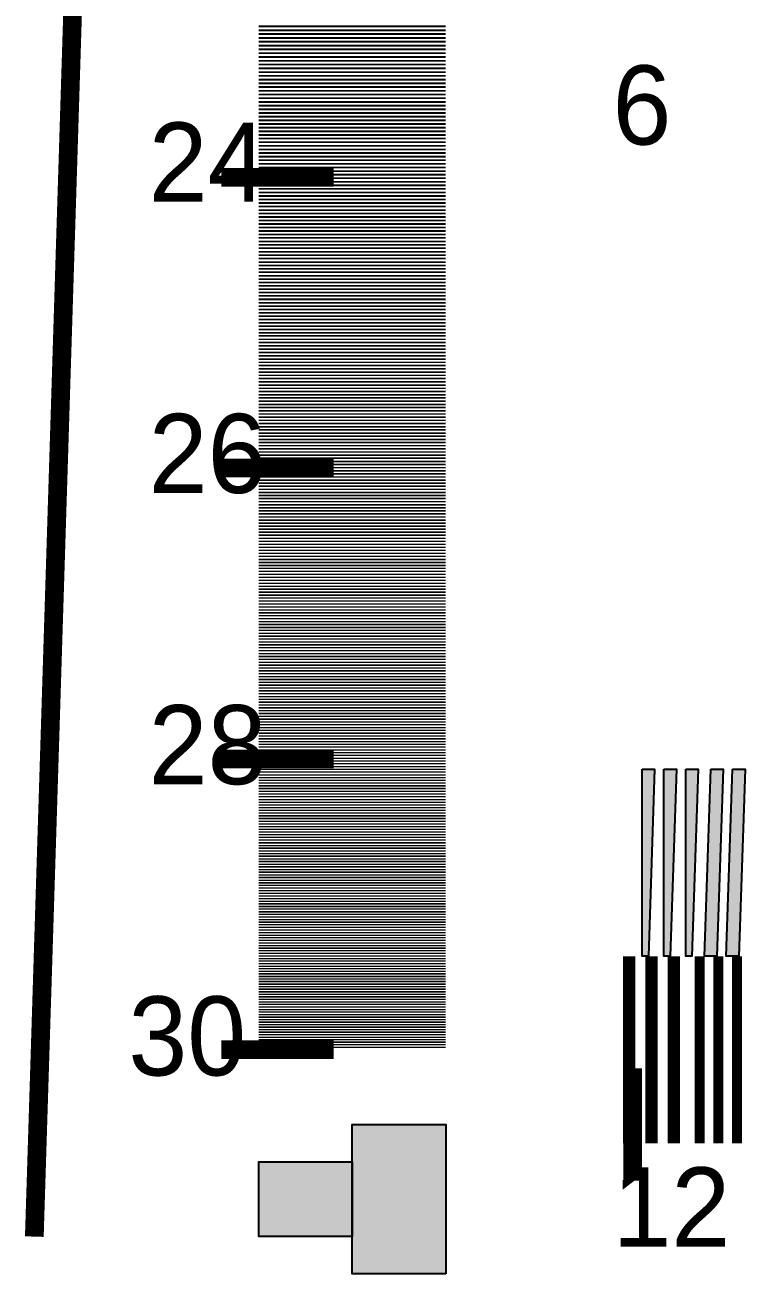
# Model space of a CAD drawing. Header units: millimetres. Extents: x 0 to 791, y 0 to 492.
# Drawn here: x 190.6 to 267.6, y 88.1 to 221.8 of the extents above; entities that cross this region are included whole.
import ezdxf

# ---------------------------------------------------------------- set-up
doc = ezdxf.new("R2010")
doc.units = ezdxf.units.MM
for name, color, linetype in [('FRAME', 7, 'Continuous'), ('LABELS', 7, 'Continuous'), ('PERIPHERY', 7, 'Continuous')]:
    doc.layers.add(name, color=color, linetype=linetype)

msp = doc.modelspace()

# ---------------------------------------------------------------- hatches: boundary and pattern name
at = {"layer": 'FRAME', "true_color": 0x000000}
h = msp.add_hatch(color=7, dxfattribs=at)
h.dxf.hatch_style = 1
h.paths.add_polyline_path([(235.56, 88.13), (225.56, 88.13), (225.56, 104.13), (235.56, 104.13), (235.56, 88.13)])
h = msp.add_hatch(color=7, dxfattribs=at)
h.dxf.hatch_style = 1
h.paths.add_polyline_path([(225.56, 92.13), (215.56, 92.13), (215.56, 100.13), (225.56, 100.13), (225.56, 92.13)])
at = {"layer": 'PERIPHERY', "true_color": 0x000000}
h = msp.add_hatch(color=7, dxfattribs=at)
h.dxf.hatch_style = 1
h.paths.add_polyline_path([(256.56, 142.13), (257.89, 142.13), (257.23, 122.12), (256.56, 122.12), (256.56, 142.13)])
h = msp.add_hatch(color=7, dxfattribs=at)
h.dxf.hatch_style = 1
h.paths.add_polyline_path([(258.89, 142.13), (260.23, 142.13), (259.56, 122.12), (258.89, 122.12), (258.89, 142.13)])
h = msp.add_hatch(color=7, dxfattribs=at)
h.dxf.hatch_style = 1
h.paths.add_polyline_path([(261.23, 142.13), (262.56, 142.13), (261.89, 122.12), (261.23, 122.12), (261.23, 142.13)])
h = msp.add_hatch(color=7, dxfattribs=at)
h.dxf.hatch_style = 1
h.paths.add_polyline_path([(263.89, 142.13), (265.23, 142.13), (264.56, 122.12), (263.23, 122.12), (263.89, 142.13)])
h = msp.add_hatch(color=7, dxfattribs=at)
h.dxf.hatch_style = 1
h.paths.add_polyline_path([(266.23, 142.13), (267.56, 142.13), (266.89, 122.12), (265.56, 122.12), (266.23, 142.13)])

# ---------------------------------------------------------------- linework, layer by layer
at = {"layer": 'FRAME', "color": 250}
for points in [[(235.56, 88.13), (225.56, 88.13), (225.56, 104.13), (235.56, 104.13), (235.56, 88.13)], [(225.56, 92.13), (215.56, 92.13), (215.56, 100.13), (225.56, 100.13), (225.56, 92.13)]]:
    msp.add_lwpolyline(points, close=True, dxfattribs=at)
at = {"layer": 'FRAME', "color": 250, "true_color": 0x000000}
for points in [[(235.56, 88.13), (235.56, 104.13), (225.56, 104.13)], [(225.56, 104.13), (225.56, 88.13), (235.56, 88.13)], [(225.56, 92.13), (225.56, 100.13), (215.56, 100.13)], [(215.56, 100.13), (215.56, 92.13), (225.56, 92.13)]]:
    msp.add_solid(points, dxfattribs=at)
at = {"layer": 'PERIPHERY', "color": 250, "lineweight": 35}
for points, const_width in [([(201.56, 412.12), (191.56, 92.13)], 2), ([(235.56, 221.61), (215.56, 221.61)], 0.206), ([(235.56, 221.2), (215.56, 221.2)], 0.206), ([(235.56, 220.79), (215.56, 220.79)], 0.205), ([(235.56, 220.38), (215.56, 220.38)], 0.205), ([(235.56, 219.97), (215.56, 219.97)], 0.205), ([(235.56, 219.56), (215.56, 219.56)], 0.204), ([(235.56, 219.15), (215.56, 219.15)], 0.204), ([(235.56, 218.75), (215.56, 218.75)], 0.204), ([(235.56, 218.34), (215.56, 218.34)], 0.202), ([(235.56, 217.93), (215.56, 217.93)], 0.202), ([(235.56, 217.53), (215.56, 217.53)], 0.202), ([(235.56, 217.13), (215.56, 217.13)], 0.201), ([(235.56, 216.72), (215.56, 216.72)], 0.201), ([(235.56, 216.32), (215.56, 216.32)], 0.201), ([(235.56, 215.92), (215.56, 215.92)], 0.2), ([(235.56, 215.52), (215.56, 215.52)], 0.2), ([(235.56, 215.12), (215.56, 215.12)], 0.2), ([(235.56, 214.72), (215.56, 214.72)], 0.199), ([(235.56, 214.32), (215.56, 214.32)], 0.199), ([(235.56, 213.93), (215.56, 213.93)], 0.199), ([(235.56, 213.53), (215.56, 213.53)], 0.198), ([(235.56, 213.13), (215.56, 213.13)], 0.198), ([(235.56, 212.74), (215.56, 212.74)], 0.198), ([(235.56, 212.34), (215.56, 212.34)], 0.197), ([(235.56, 211.95), (215.56, 211.95)], 0.197), ([(235.56, 211.56), (215.56, 211.56)], 0.197), ([(235.56, 211.17), (215.56, 211.17)], 0.196), ([(235.56, 210.78), (215.56, 210.78)], 0.196), ([(235.56, 210.39), (215.56, 210.39)], 0.196), ([(235.56, 209.99), (215.56, 209.99)], 0.194), ([(235.56, 209.61), (215.56, 209.61)], 0.194), ([(235.56, 209.22), (215.56, 209.22)], 0.194), ([(235.56, 208.83), (215.56, 208.83)], 0.193), ([(235.56, 208.44), (215.56, 208.44)], 0.193), ([(235.56, 208.06), (215.56, 208.06)], 0.193), ([(235.56, 207.67), (215.56, 207.67)], 0.192), ([(235.56, 207.29), (215.56, 207.29)], 0.192), ([(223.56, 205.46), (211.56, 205.46)], 2), ([(235.56, 206.9), (215.56, 206.9)], 0.192), ([(235.56, 206.52), (215.56, 206.52)], 0.191), ([(235.56, 206.13), (215.56, 206.13)], 0.191), ([(235.56, 205.75), (215.56, 205.75)], 0.191), ([(235.56, 205.37), (215.56, 205.37)], 0.19), ([(235.56, 204.99), (215.56, 204.99)], 0.19), ([(235.56, 204.61), (215.56, 204.61)], 0.19), ([(235.56, 204.23), (215.56, 204.23)], 0.189), ([(235.56, 203.85), (215.56, 203.85)], 0.189), ([(235.56, 203.47), (215.56, 203.47)], 0.189), ([(235.56, 203.09), (215.56, 203.09)], 0.188), ([(235.56, 202.72), (215.56, 202.72)], 0.188), ([(235.56, 202.34), (215.56, 202.34)], 0.188), ([(235.56, 201.96), (215.56, 201.96)], 0.187), ([(235.56, 201.59), (215.56, 201.59)], 0.187), ([(235.56, 201.22), (215.56, 201.22)], 0.187), ([(235.56, 200.84), (215.56, 200.84)], 0.186), ([(235.56, 200.47), (215.56, 200.47)], 0.186), ([(235.56, 200.1), (215.56, 200.1)], 0.186), ([(235.56, 199.72), (215.56, 199.72)], 0.186), ([(235.56, 199.35), (215.56, 199.35)], 0.186), ([(235.56, 198.98), (215.56, 198.98)], 0.186), ([(235.56, 198.61), (215.56, 198.61)], 0.185), ([(235.56, 198.24), (215.56, 198.24)], 0.185), ([(235.56, 197.87), (215.56, 197.87)], 0.185), ([(235.56, 197.5), (215.56, 197.5)], 0.184), ([(235.56, 197.14), (215.56, 197.14)], 0.184), ([(235.56, 196.77), (215.56, 196.77)], 0.184), ([(235.56, 196.4), (215.56, 196.4)], 0.183), ([(235.56, 196.04), (215.56, 196.04)], 0.183), ([(235.56, 195.67), (215.56, 195.67)], 0.183), ([(235.56, 195.31), (215.56, 195.31)], 0.182), ([(235.56, 194.94), (215.56, 194.94)], 0.182), ([(235.56, 194.58), (215.56, 194.58)], 0.182), ([(235.56, 194.22), (215.56, 194.22)], 0.181), ([(235.56, 193.85), (215.56, 193.85)], 0.181), ([(235.56, 193.49), (215.56, 193.49)], 0.181), ([(235.56, 193.13), (215.56, 193.13)], 0.18), ([(235.56, 192.77), (215.56, 192.77)], 0.18), ([(235.56, 192.41), (215.56, 192.41)], 0.18), ([(235.56, 192.05), (215.56, 192.05)], 0.179), ([(235.56, 191.69), (215.56, 191.69)], 0.179), ([(235.56, 191.33), (215.56, 191.33)], 0.179), ([(235.56, 190.97), (215.56, 190.97)], 0.179), ([(235.56, 190.62), (215.56, 190.62)], 0.179), ([(235.56, 190.26), (215.56, 190.26)], 0.179), ([(235.56, 189.9), (215.56, 189.9)], 0.178), ([(235.56, 189.55), (215.56, 189.55)], 0.178), ([(235.56, 189.19), (215.56, 189.19)], 0.178), ([(235.56, 188.84), (215.56, 188.84)], 0.177), ([(235.56, 188.49), (215.56, 188.49)], 0.177), ([(235.56, 188.13), (215.56, 188.13)], 0.177), ([(235.56, 187.78), (215.56, 187.78)], 0.176), ([(235.56, 187.43), (215.56, 187.43)], 0.176), ([(235.56, 187.08), (215.56, 187.08)], 0.176), ([(235.56, 186.72), (215.56, 186.72)], 0.175), ([(235.56, 186.37), (215.56, 186.37)], 0.175), ([(235.56, 186.02), (215.56, 186.02)], 0.175), ([(235.56, 185.67), (215.56, 185.67)], 0.175), ([(235.56, 185.32), (215.56, 185.32)], 0.175), ([(235.56, 184.98), (215.56, 184.98)], 0.175), ([(235.56, 184.63), (215.56, 184.63)], 0.174), ([(235.56, 184.28), (215.56, 184.28)], 0.174), ([(235.56, 183.93), (215.56, 183.93)], 0.174), ([(235.56, 183.58), (215.56, 183.58)], 0.173), ([(235.56, 183.24), (215.56, 183.24)], 0.173), ([(235.56, 182.89), (215.56, 182.89)], 0.173), ([(235.56, 182.55), (215.56, 182.55)], 0.172), ([(235.56, 182.2), (215.56, 182.2)], 0.172), ([(235.56, 181.86), (215.56, 181.86)], 0.172), ([(235.56, 181.51), (215.56, 181.51)], 0.172), ([(235.56, 181.17), (215.56, 181.17)], 0.172), ([(235.56, 180.83), (215.56, 180.83)], 0.172), ([(235.56, 180.48), (215.56, 180.48)], 0.171), ([(235.56, 180.14), (215.56, 180.14)], 0.171), ([(235.56, 179.8), (215.56, 179.8)], 0.171), ([(235.56, 179.46), (215.56, 179.46)], 0.17), ([(235.56, 179.12), (215.56, 179.12)], 0.17), ([(235.56, 178.78), (215.56, 178.78)], 0.17), ([(235.56, 178.44), (215.56, 178.44)], 0.169), ([(235.56, 178.1), (215.56, 178.1)], 0.169), ([(235.56, 177.76), (215.56, 177.76)], 0.169), ([(235.56, 177.42), (215.56, 177.42)], 0.169), ([(235.56, 177.09), (215.56, 177.09)], 0.169), ([(235.56, 176.75), (215.56, 176.75)], 0.169), ([(235.56, 176.41), (215.56, 176.41)], 0.168), ([(223.56, 174.35), (211.56, 174.35)], 2), ([(235.56, 176.08), (215.56, 176.08)], 0.168), ([(235.56, 175.74), (215.56, 175.74)], 0.168), ([(235.56, 175.41), (215.56, 175.41)], 0.167), ([(235.56, 175.07), (215.56, 175.07)], 0.167), ([(235.56, 174.74), (215.56, 174.74)], 0.167), ([(235.56, 174.4), (215.56, 174.4)], 0.167), ([(235.56, 174.07), (215.56, 174.07)], 0.167), ([(235.56, 173.74), (215.56, 173.74)], 0.167), ([(235.56, 173.4), (215.56, 173.4)], 0.166), ([(235.56, 173.07), (215.56, 173.07)], 0.166), ([(235.56, 172.74), (215.56, 172.74)], 0.166), ([(235.56, 172.41), (215.56, 172.41)], 0.165), ([(235.56, 172.08), (215.56, 172.08)], 0.165), ([(235.56, 171.75), (215.56, 171.75)], 0.165), ([(235.56, 171.42), (215.56, 171.42)], 0.165), ([(235.56, 171.09), (215.56, 171.09)], 0.165), ([(235.56, 170.76), (215.56, 170.76)], 0.165), ([(235.56, 170.43), (215.56, 170.43)], 0.164), ([(235.56, 170.1), (215.56, 170.1)], 0.164), ([(235.56, 169.78), (215.56, 169.78)], 0.164), ([(235.56, 169.45), (215.56, 169.45)], 0.163), ([(235.56, 169.12), (215.56, 169.12)], 0.163), ([(235.56, 168.79), (215.56, 168.79)], 0.163), ([(235.56, 168.47), (215.56, 168.47)], 0.163), ([(235.56, 168.14), (215.56, 168.14)], 0.163), ([(235.56, 167.82), (215.56, 167.82)], 0.163), ([(235.56, 167.49), (215.56, 167.49)], 0.162), ([(235.56, 167.17), (215.56, 167.17)], 0.162), ([(235.56, 166.84), (215.56, 166.84)], 0.162), ([(235.56, 166.52), (215.56, 166.52)], 0.162), ([(235.56, 166.2), (215.56, 166.2)], 0.162), ([(235.56, 165.87), (215.56, 165.87)], 0.162), ([(235.56, 165.55), (215.56, 165.55)], 0.161), ([(235.56, 165.23), (215.56, 165.23)], 0.161), ([(235.56, 164.91), (215.56, 164.91)], 0.161), ([(235.56, 164.58), (215.56, 164.58)], 0.16), ([(235.56, 164.26), (215.56, 164.26)], 0.16), ([(235.56, 163.94), (215.56, 163.94)], 0.16), ([(235.56, 163.62), (215.56, 163.62)], 0.16), ([(235.56, 163.31), (215.56, 163.31)], 0.16), ([(235.56, 162.99), (215.56, 162.99)], 0.16), ([(235.56, 162.66), (215.56, 162.66)], 0.159), ([(235.56, 162.35), (215.56, 162.35)], 0.159), ([(235.56, 162.03), (215.56, 162.03)], 0.159), ([(235.56, 161.71), (215.56, 161.71)], 0.159), ([(235.56, 161.4), (215.56, 161.4)], 0.159), ([(235.56, 161.08), (215.56, 161.08)], 0.159), ([(235.56, 160.76), (215.56, 160.76)], 0.158), ([(235.56, 160.45), (215.56, 160.45)], 0.158), ([(235.56, 160.13), (215.56, 160.13)], 0.158), ([(235.56, 159.81), (215.56, 159.81)], 0.157), ([(235.56, 159.5), (215.56, 159.5)], 0.157), ([(235.56, 159.18), (215.56, 159.18)], 0.157), ([(235.56, 158.87), (215.56, 158.87)], 0.157), ([(235.56, 158.56), (215.56, 158.56)], 0.157), ([(235.56, 158.24), (215.56, 158.24)], 0.157), ([(235.56, 157.93), (215.56, 157.93)], 0.156), ([(235.56, 157.62), (215.56, 157.62)], 0.156), ([(235.56, 157.3), (215.56, 157.3)], 0.156), ([(235.56, 156.99), (215.56, 156.99)], 0.156), ([(235.56, 156.68), (215.56, 156.68)], 0.156), ([(235.56, 156.37), (215.56, 156.37)], 0.156), ([(235.56, 156.06), (215.56, 156.06)], 0.155), ([(235.56, 155.75), (215.56, 155.75)], 0.155), ([(235.56, 155.44), (215.56, 155.44)], 0.155), ([(235.56, 155.13), (215.56, 155.13)], 0.155), ([(235.56, 154.82), (215.56, 154.82)], 0.155), ([(235.56, 154.51), (215.56, 154.51)], 0.155), ([(235.56, 154.2), (215.56, 154.2)], 0.154), ([(235.56, 153.89), (215.56, 153.89)], 0.154), ([(235.56, 153.58), (215.56, 153.58)], 0.154), ([(235.56, 153.27), (215.56, 153.27)], 0.154), ([(235.56, 152.97), (215.56, 152.97)], 0.154), ([(235.56, 152.66), (215.56, 152.66)], 0.154), ([(235.56, 152.35), (215.56, 152.35)], 0.153), ([(235.56, 152.05), (215.56, 152.05)], 0.153), ([(235.56, 151.74), (215.56, 151.74)], 0.153), ([(235.56, 151.44), (215.56, 151.44)], 0.153), ([(235.56, 151.13), (215.56, 151.13)], 0.153), ([(235.56, 150.83), (215.56, 150.83)], 0.153), ([(235.56, 150.52), (215.56, 150.52)], 0.152), ([(235.56, 150.22), (215.56, 150.22)], 0.152), ([(235.56, 149.91), (215.56, 149.91)], 0.152), ([(235.56, 149.61), (215.56, 149.61)], 0.152), ([(235.56, 149.31), (215.56, 149.31)], 0.152), ([(235.56, 149), (215.56, 149)], 0.152), ([(235.56, 148.7), (215.56, 148.7)], 0.151), ([(235.56, 148.4), (215.56, 148.4)], 0.151), ([(235.56, 148.1), (215.56, 148.1)], 0.151), ([(235.56, 147.79), (215.56, 147.79)], 0.151), ([(235.56, 147.49), (215.56, 147.49)], 0.151), ([(235.56, 147.19), (215.56, 147.19)], 0.151), ([(235.56, 146.89), (215.56, 146.89)], 0.15), ([(235.56, 146.59), (215.56, 146.59)], 0.15), ([(235.56, 146.29), (215.56, 146.29)], 0.15), ([(235.56, 145.99), (215.56, 145.99)], 0.15), ([(235.56, 145.69), (215.56, 145.69)], 0.15), ([(235.56, 145.39), (215.56, 145.39)], 0.15), ([(235.56, 145.09), (215.56, 145.09)], 0.15), ([(235.56, 144.8), (215.56, 144.8)], 0.15), ([(235.56, 144.5), (215.56, 144.5)], 0.15), ([(223.56, 143.24), (211.56, 143.24)], 2), ([(235.56, 144.2), (215.56, 144.2)], 0.15), ([(235.56, 143.9), (215.56, 143.9)], 0.15), ([(235.56, 143.61), (215.56, 143.61)], 0.15), ([(235.56, 143.31), (215.56, 143.31)], 0.15), ([(235.56, 143.01), (215.56, 143.01)], 0.15), ([(235.56, 142.72), (215.56, 142.72)], 0.15), ([(235.56, 142.42), (215.56, 142.42)], 0.15), ([(235.56, 142.13), (215.56, 142.13)], 0.15), ([(235.56, 141.83), (215.56, 141.83)], 0.15), ([(235.56, 141.53), (215.56, 141.53)], 0.15), ([(235.56, 141.24), (215.56, 141.24)], 0.15), ([(235.56, 140.95), (215.56, 140.95)], 0.15), ([(235.56, 140.65), (215.56, 140.65)], 0.15), ([(235.56, 140.36), (215.56, 140.36)], 0.15), ([(235.56, 140.07), (215.56, 140.07)], 0.15), ([(235.56, 139.77), (215.56, 139.77)], 0.15), ([(235.56, 139.48), (215.56, 139.48)], 0.15), ([(235.56, 139.19), (215.56, 139.19)], 0.15), ([(235.56, 138.89), (215.56, 138.89)], 0.15), ([(235.56, 138.6), (215.56, 138.6)], 0.15), ([(235.56, 138.31), (215.56, 138.31)], 0.15), ([(235.56, 138.02), (215.56, 138.02)], 0.15), ([(235.56, 137.73), (215.56, 137.73)], 0.15), ([(235.56, 137.44), (215.56, 137.44)], 0.15), ([(235.56, 137.15), (215.56, 137.15)], 0.15), ([(235.56, 136.86), (215.56, 136.86)], 0.15), ([(235.56, 136.57), (215.56, 136.57)], 0.15), ([(235.56, 136.28), (215.56, 136.28)], 0.15), ([(235.56, 135.99), (215.56, 135.99)], 0.15), ([(235.56, 135.7), (215.56, 135.7)], 0.15), ([(235.56, 135.41), (215.56, 135.41)], 0.15), ([(235.56, 135.12), (215.56, 135.12)], 0.15), ([(235.56, 134.84), (215.56, 134.84)], 0.15), ([(235.56, 134.55), (215.56, 134.55)], 0.15), ([(235.56, 134.26), (215.56, 134.26)], 0.15), ([(235.56, 133.97), (215.56, 133.97)], 0.15), ([(235.56, 133.69), (215.56, 133.69)], 0.15), ([(235.56, 133.4), (215.56, 133.4)], 0.15), ([(235.56, 133.11), (215.56, 133.11)], 0.15), ([(235.56, 132.83), (215.56, 132.83)], 0.15), ([(235.56, 132.54), (215.56, 132.54)], 0.15), ([(235.56, 132.26), (215.56, 132.26)], 0.15), ([(235.56, 131.97), (215.56, 131.97)], 0.15), ([(235.56, 131.69), (215.56, 131.69)], 0.15), ([(235.56, 131.4), (215.56, 131.4)], 0.15), ([(235.56, 131.12), (215.56, 131.12)], 0.15), ([(235.56, 130.83), (215.56, 130.83)], 0.15), ([(235.56, 130.55), (215.56, 130.55)], 0.15), ([(235.56, 130.26), (215.56, 130.26)], 0.15), ([(235.56, 129.98), (215.56, 129.98)], 0.15), ([(235.56, 129.7), (215.56, 129.7)], 0.15), ([(235.56, 129.42), (215.56, 129.42)], 0.15), ([(235.56, 129.14), (215.56, 129.14)], 0.15), ([(235.56, 128.85), (215.56, 128.85)], 0.15), ([(235.56, 128.57), (215.56, 128.57)], 0.15), ([(235.56, 128.29), (215.56, 128.29)], 0.15), ([(235.56, 128.01), (215.56, 128.01)], 0.15), ([(235.56, 127.73), (215.56, 127.73)], 0.15), ([(235.56, 127.45), (215.56, 127.45)], 0.15), ([(235.56, 127.17), (215.56, 127.17)], 0.15), ([(235.56, 126.88), (215.56, 126.88)], 0.15), ([(235.56, 126.6), (215.56, 126.6)], 0.15), ([(235.56, 126.33), (215.56, 126.33)], 0.15), ([(235.56, 126.05), (215.56, 126.05)], 0.15), ([(235.56, 125.77), (215.56, 125.77)], 0.15), ([(235.56, 125.49), (215.56, 125.49)], 0.15), ([(235.56, 125.21), (215.56, 125.21)], 0.15), ([(235.56, 124.93), (215.56, 124.93)], 0.15), ([(235.56, 124.65), (215.56, 124.65)], 0.15), ([(235.56, 124.37), (215.56, 124.37)], 0.15), ([(235.56, 124.1), (215.56, 124.1)], 0.15), ([(235.56, 123.82), (215.56, 123.82)], 0.15), ([(235.56, 123.54), (215.56, 123.54)], 0.15), ([(235.56, 123.27), (215.56, 123.27)], 0.15), ([(235.56, 122.99), (215.56, 122.99)], 0.15), ([(235.56, 122.71), (215.56, 122.71)], 0.15), ([(235.56, 122.44), (215.56, 122.44)], 0.15), ([(235.56, 122.16), (215.56, 122.16)], 0.15), ([(235.56, 121.88), (215.56, 121.88)], 0.15), ([(235.56, 121.61), (215.56, 121.61)], 0.15), ([(255.17, 122.12), (255.17, 102.12)], 1.33), ([(257.56, 122.12), (257.56, 102.12)], 1.33), ([(259.94, 122.12), (259.94, 102.12)], 1.33), ([(262.72, 122.12), (262.72, 102.12)], 1.07), ([(264.71, 122.12), (264.71, 102.12)], 1.07), ([(266.7, 122.12), (266.7, 102.12)], 1.07), ([(235.56, 121.33), (215.56, 121.33)], 0.15), ([(235.56, 121.06), (215.56, 121.06)], 0.15), ([(235.56, 120.79), (215.56, 120.79)], 0.15), ([(235.56, 120.51), (215.56, 120.51)], 0.15), ([(235.56, 120.24), (215.56, 120.24)], 0.15), ([(235.56, 119.96), (215.56, 119.96)], 0.15), ([(235.56, 119.69), (215.56, 119.69)], 0.15), ([(235.56, 119.42), (215.56, 119.42)], 0.15), ([(235.56, 119.14), (215.56, 119.14)], 0.15), ([(235.56, 118.87), (215.56, 118.87)], 0.15), ([(235.56, 118.6), (215.56, 118.6)], 0.15), ([(235.56, 118.32), (215.56, 118.32)], 0.15), ([(235.56, 118.05), (215.56, 118.05)], 0.15), ([(235.56, 117.78), (215.56, 117.78)], 0.15), ([(235.56, 117.51), (215.56, 117.51)], 0.15), ([(235.56, 117.24), (215.56, 117.24)], 0.15), ([(235.56, 116.97), (215.56, 116.97)], 0.15), ([(235.56, 116.7), (215.56, 116.7)], 0.15), ([(235.56, 116.42), (215.56, 116.42)], 0.15), ([(235.56, 116.15), (215.56, 116.15)], 0.15), ([(235.56, 115.88), (215.56, 115.88)], 0.15), ([(235.56, 115.61), (215.56, 115.61)], 0.15), ([(235.56, 115.34), (215.56, 115.34)], 0.15), ([(235.56, 115.07), (215.56, 115.07)], 0.15), ([(235.56, 114.81), (215.56, 114.81)], 0.15), ([(235.56, 114.54), (215.56, 114.54)], 0.15), ([(235.56, 114.27), (215.56, 114.27)], 0.15), ([(235.56, 114), (215.56, 114)], 0.15), ([(235.56, 113.73), (215.56, 113.73)], 0.15), ([(223.56, 112.13), (211.56, 112.13)], 2), ([(235.56, 113.46), (215.56, 113.46)], 0.15), ([(235.56, 113.19), (215.56, 113.19)], 0.15), ([(235.56, 112.93), (215.56, 112.93)], 0.15), ([(235.56, 112.66), (215.56, 112.66)], 0.15), ([(235.56, 112.39), (215.56, 112.39)], 0.15), ([(255.56, 110.13), (255.56, 98.13)], 2)]:
    msp.add_lwpolyline(points, dxfattribs=dict(at, const_width=const_width))
at = {"layer": 'PERIPHERY', "color": 250}
for points in [[(256.56, 142.13), (257.89, 142.13), (257.23, 122.12), (256.56, 122.12), (256.56, 142.13)], [(258.89, 142.13), (260.23, 142.13), (259.56, 122.12), (258.89, 122.12), (258.89, 142.13)], [(261.23, 142.13), (262.56, 142.13), (261.89, 122.12), (261.23, 122.12), (261.23, 142.13)], [(263.89, 142.13), (265.23, 142.13), (264.56, 122.12), (263.23, 122.12), (263.89, 142.13)], [(266.23, 142.13), (267.56, 142.13), (266.89, 122.12), (265.56, 122.12), (266.23, 142.13)]]:
    msp.add_lwpolyline(points, close=True, dxfattribs=at)
at = {"layer": 'PERIPHERY', "color": 250, "true_color": 0x000000}
for points in [[(256.56, 142.13), (256.56, 122.12), (257.23, 122.12)], [(257.23, 122.12), (257.89, 142.13), (256.56, 142.13)], [(258.89, 142.13), (258.89, 122.12), (259.56, 122.12)], [(259.56, 122.12), (260.23, 142.13), (258.89, 142.13)], [(261.23, 142.13), (261.23, 122.12), (261.89, 122.12)], [(261.89, 122.12), (262.56, 142.13), (261.23, 142.13)], [(263.89, 142.13), (263.23, 122.12), (264.56, 122.12)], [(264.56, 122.12), (265.23, 142.13), (263.89, 142.13)], [(266.23, 142.13), (265.56, 122.12), (266.89, 122.12)], [(266.89, 122.12), (267.56, 142.13), (266.23, 142.13)]]:
    msp.add_solid(points, dxfattribs=at)

# ---------------------------------------------------------------- texts
at = {"layer": 'LABELS', "color": 250}
for s, height, p in [('6', 8.47, (253.39, 208.97)), ('24', 8.467, (203.79, 202.86)), ('26', 8.467, (203.79, 171.69)), ('28', 8.467, (203.79, 140.53)), ('30', 8.467, (201.62, 109.37)), ('12', 8.467, (253.39, 91.07))]:
    msp.add_text(s, height=height, dxfattribs=at).set_placement(p)

doc.saveas('drawing.dxf')
